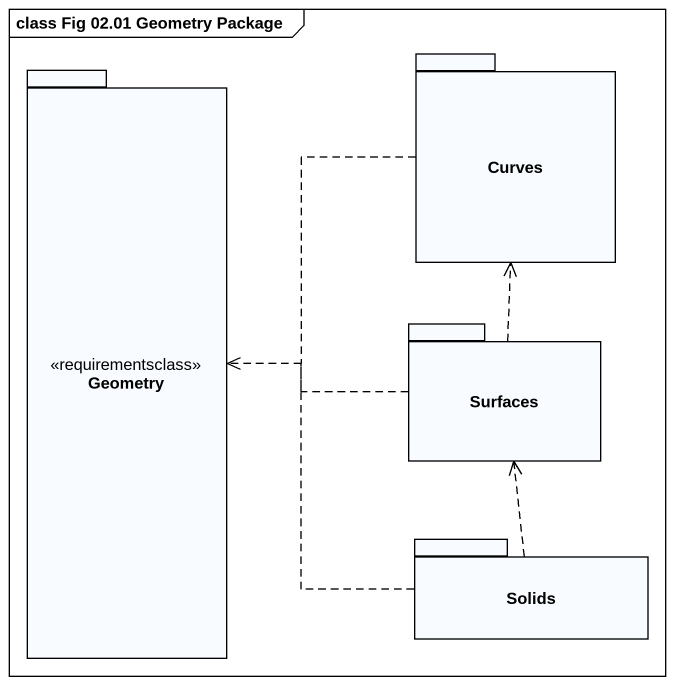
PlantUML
@startuml
mainframe class Fig 02.01 Geometry Package
package Geometry <<requirementsclass>> {
}
package Curves {
}
package Surfaces {
}
package Solids {
}
Curves .left.> Geometry
Surfaces .left.> Geometry
Surfaces .up.> Curves
Solids .left.> Geometry
Solids .up.> Surfaces
@enduml
